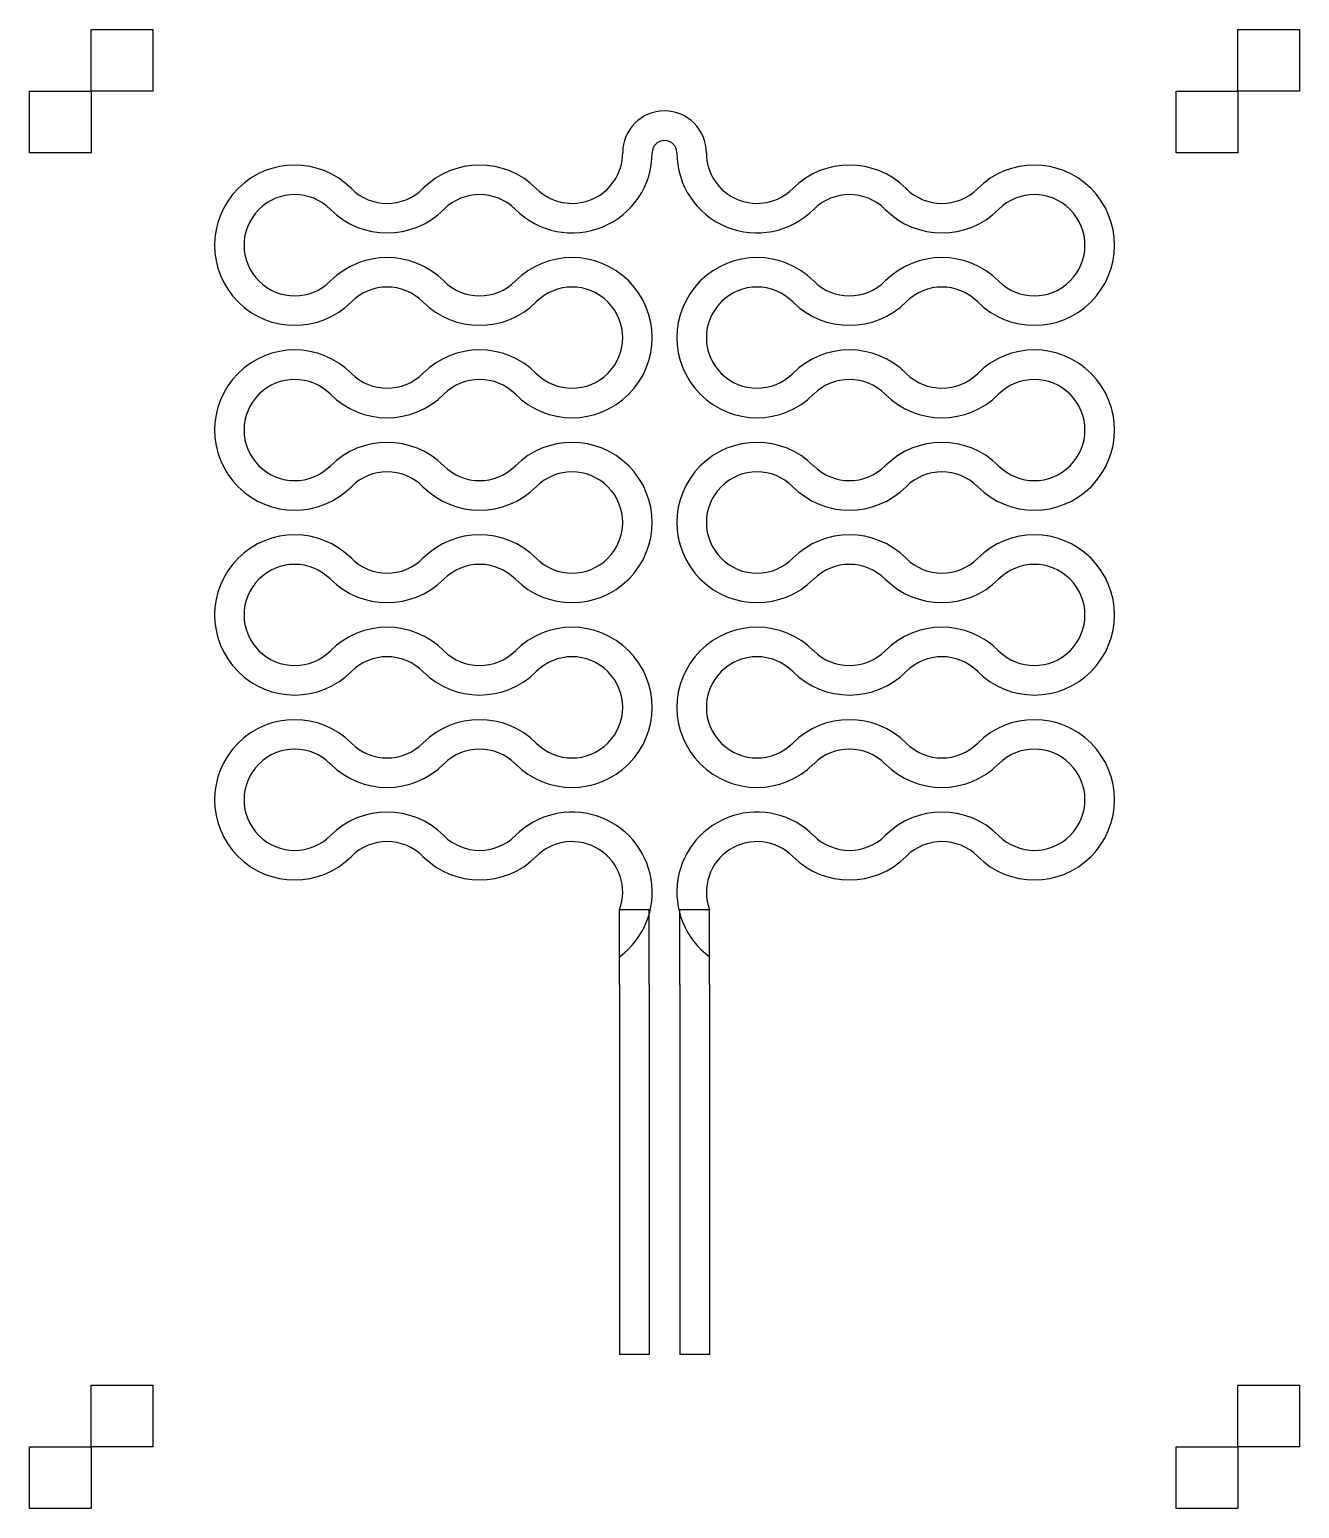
# Model space of a CAD drawing. Header units: millimetres. Extents: x 2.5 to 23.1, y 2.7 to 26.7.
import ezdxf

# ---------------------------------------------------------------- set-up
doc = ezdxf.new("R2010")
doc.units = ezdxf.units.MM
doc.header["$MEASUREMENT"] = 0

# ---------------------------------------------------------------- blocks, each defined once
blk = doc.blocks.new('*U10')
for p, q in [((0, 0), (0, 1)), ((0, 1), (1, 1)), ((1, 1), (1, 0)), ((-1, -1), (-1, 0)), ((-1, 0), (0, 0)), ((1, 0), (0, 0)), ((0, 0), (0, -1)), ((0, -1), (-1, -1))]:
    blk.add_line(p, q)
blk = doc.blocks.new('*U11')
at = {"color": 0, "linetype": 'ByBlock', "lineweight": -2, "transparency": 16777216}
for p in [(-18.6, 0), (0, 0), (-18.6, -22), (0, -22)]:
    blk.add_blockref('*U10', p, dxfattribs=at)

msp = doc.modelspace()

# ---------------------------------------------------------------- linework, layer by layer
for p, q in [((12.023, 11.19), (12.023, 12.407)), ((12.023, 12.407), (12.502, 12.407)), ((12.023, 11.643), (12.023, 12.407)), ((12.502, 12.332), (12.502, 12.407)), ((12.502, 11.19), (12.502, 12.332)), ((13.002, 12.332), (13.002, 12.407)), ((13.002, 12.407), (13.48, 12.407)), ((13.002, 11.19), (13.002, 12.332)), ((13.48, 11.19), (13.48, 12.407)), ((13.48, 11.643), (13.48, 12.407)), ((12.023, 11.19), (12.023, 5.19)), ((12.502, 11.19), (12.502, 5.19)), ((13.002, 11.19), (13.002, 5.19)), ((13.48, 11.19), (13.48, 5.19)), ((12.502, 5.19), (12.023, 5.19)), ((13.48, 5.19), (13.002, 5.19))]:
    msp.add_line(p, q)
for centre, radius, start, end in [((12.752, 24.69), 0.679, 0, 180), ((12.752, 24.69), 0.2, 0, 180), ((6.752, 23.19), 1.3, 45, 315), ((9.752, 23.19), 1.3, 45, 135), ((11.252, 24.69), 1.3, 225, 0), ((11.252, 24.69), 0.821, 225, 0), ((14.252, 24.69), 1.3, 180, 315), ((14.252, 24.69), 0.821, 180, 315), ((15.752, 23.19), 1.3, 45, 135), ((18.752, 23.19), 1.3, 225, 135), ((6.752, 23.19), 0.821, 45, 315), ((8.252, 24.69), 0.821, 225, 315), ((9.752, 23.19), 0.821, 45, 135), ((15.752, 23.19), 0.821, 45, 135), ((17.252, 24.69), 0.821, 225, 315), ((18.752, 23.19), 0.821, 225, 135), ((8.252, 24.69), 1.3, 225, 315), ((17.252, 24.69), 1.3, 225, 315), ((8.252, 21.69), 1.3, 45, 135), ((11.252, 21.69), 1.3, 225, 135), ((14.252, 21.69), 1.3, 45, 315), ((17.252, 21.69), 1.3, 45, 135), ((9.752, 23.19), 0.821, 225, 315), ((15.752, 23.19), 0.821, 225, 315), ((8.252, 21.69), 0.821, 45, 135), ((11.252, 21.69), 0.821, 225, 135), ((14.252, 21.69), 0.821, 45, 315), ((17.252, 21.69), 0.821, 45, 135), ((9.752, 23.19), 1.3, 225, 315), ((15.752, 23.19), 1.3, 225, 315), ((6.752, 20.19), 1.3, 45, 315), ((9.752, 20.19), 1.3, 45, 135), ((15.752, 20.19), 1.3, 45, 135), ((18.752, 20.19), 1.3, 225, 135), ((6.752, 20.19), 0.821, 45, 315), ((8.252, 21.69), 0.821, 225, 315), ((9.752, 20.19), 0.821, 45, 135), ((15.752, 20.19), 0.821, 45, 135), ((17.252, 21.69), 0.821, 225, 315), ((18.752, 20.19), 0.821, 225, 135), ((8.252, 21.69), 1.3, 225, 315), ((17.252, 21.69), 1.3, 225, 315), ((8.252, 18.69), 1.3, 45, 135), ((11.252, 18.69), 1.3, 225, 135), ((14.252, 18.69), 1.3, 45, 315), ((17.252, 18.69), 1.3, 45, 135), ((8.252, 18.69), 0.821, 45, 135), ((9.752, 20.19), 0.821, 225, 315), ((11.252, 18.69), 0.821, 225, 135), ((14.252, 18.69), 0.821, 45, 315), ((15.752, 20.19), 0.821, 225, 315), ((17.252, 18.69), 0.821, 45, 135), ((9.752, 20.19), 1.3, 225, 315), ((15.752, 20.19), 1.3, 225, 315), ((6.752, 17.19), 1.3, 45, 315), ((9.752, 17.19), 1.3, 45, 135), ((15.752, 17.19), 1.3, 45, 135), ((18.752, 17.19), 1.3, 225, 135), ((6.752, 17.19), 0.821, 45, 315), ((8.252, 18.69), 0.821, 225, 315), ((9.752, 17.19), 0.821, 45, 135), ((15.752, 17.19), 0.821, 45, 135), ((17.252, 18.69), 0.821, 225, 315), ((18.752, 17.19), 0.821, 225, 135), ((8.252, 18.69), 1.3, 225, 315), ((17.252, 18.69), 1.3, 225, 315), ((8.252, 15.69), 1.3, 45, 135), ((11.252, 15.69), 1.3, 225, 135), ((14.252, 15.69), 1.3, 45, 315), ((17.252, 15.69), 1.3, 45, 135), ((9.752, 17.19), 0.821, 225, 315), ((15.752, 17.19), 0.821, 225, 315), ((8.252, 15.69), 0.821, 45, 135), ((11.252, 15.69), 0.821, 225, 135), ((14.252, 15.69), 0.821, 45, 315), ((17.252, 15.69), 0.821, 45, 135), ((9.752, 17.19), 1.3, 225, 315), ((15.752, 17.19), 1.3, 225, 315), ((6.752, 14.19), 1.3, 45, 315), ((9.752, 14.19), 1.3, 45, 135), ((15.752, 14.19), 1.3, 45, 135), ((18.752, 14.19), 1.3, 225, 135), ((6.752, 14.19), 0.821, 45, 315), ((8.252, 15.69), 0.821, 225, 315), ((9.752, 14.19), 0.821, 45, 135), ((15.752, 14.19), 0.821, 45, 135), ((17.252, 15.69), 0.821, 225, 315), ((18.752, 14.19), 0.821, 225, 135), ((8.252, 15.69), 1.3, 225, 315), ((17.252, 15.69), 1.3, 225, 315), ((8.252, 12.69), 1.3, 45, 135), ((11.252, 12.69), 1.3, 306.3932, 135), ((14.252, 12.69), 1.3, 45, 233.6068), ((17.252, 12.69), 1.3, 45, 135), ((8.252, 12.69), 0.821, 45, 135), ((9.752, 14.19), 0.821, 225, 315), ((11.252, 12.69), 0.821, 339.9047, 135), ((14.252, 12.69), 0.821, 45, 200.0953), ((15.752, 14.19), 0.821, 225, 315), ((17.252, 12.69), 0.821, 45, 135), ((9.752, 14.19), 1.3, 225, 315), ((15.752, 14.19), 1.3, 225, 315)]:
    msp.add_arc(centre, radius, start, end)

# ---------------------------------------------------------------- block references
msp.add_blockref('*U11', (22.052, 25.69))

doc.saveas('drawing.dxf')
